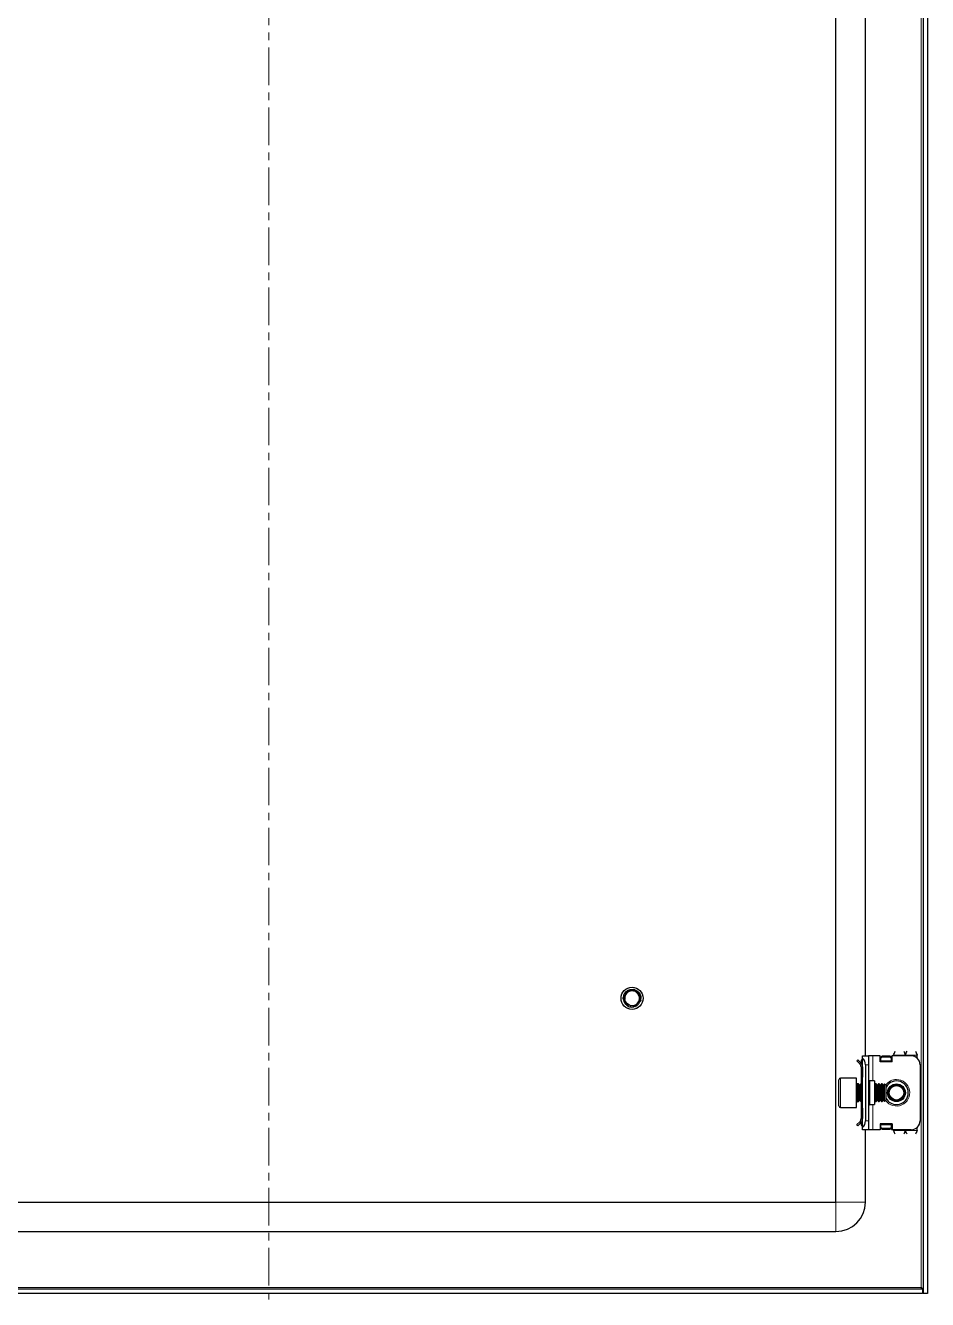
# Model space of a CAD drawing. Header units: millimetres. Extents: x 48 to 1379, y -693 to 1285.
# Drawn here: x 1073.7 to 1379.1, y -574 to -142.6 of the extents above; entities that cross this region are included whole.
import ezdxf

# ---------------------------------------------------------------- set-up
doc = ezdxf.new("R2010")
doc.units = ezdxf.units.MM
doc.linetypes.add('CENTERX2', pattern=[20.32, 12.7, -2.54, 2.54, -2.54])
doc.layers.add('FORMAT', color=7, linetype='Continuous')

msp = doc.modelspace()

# ---------------------------------------------------------------- linework, layer by layer
at = {"color": 8, "linetype": 'Continuous', "lineweight": 18}
for p, q in [((1376.96, 1186.94), (1376.96, -569.86)), ((1360.56, -491.46), (1360.56, -499.96)), ((1367.56, -491.21), (1371.56, -491.21)), ((1375.56, -491.21), (1371.56, -491.21)), ((1357.06, -493.46), (1356.56, -493.46)), ((1357.06, -492.96), (1356.85, -492.75)), ((1359.06, -494.46), (1358.06, -494.46)), ((1366.81, -493.11), (1363.31, -493.11)), ((1349.66, -498.96), (1349.66, -501.27)), ((1359.56, -499.96), (1359.56, -507.96)), ((1349.66, -501.27), (1349.66, -508.96)), ((1355.31, -500.96), (1355.31, -506.96)), ((1360.56, -507.96), (1360.56, -516.46)), ((1357.06, -514.46), (1356.56, -514.46)), ((1357.06, -514.96), (1356.85, -515.17)), ((1358.06, -513.46), (1359.06, -513.46)), ((1363.31, -514.81), (1366.81, -514.81)), ((1371.56, -516.71), (1367.56, -516.71)), ((1375.56, -516.71), (1371.56, -516.71)), ((1348.06, -540.96), (1348.06, -550.96)), ((1348.06, -540.96), (1358.06, -540.96)), ((1376.96, -569.86), (935.16, -569.86))]:
    msp.add_line(p, q, dxfattribs=at)
at = {"color": 7, "linetype": 'Continuous', "lineweight": 25}
for p, q in [((1377.56, 1189.04), (1377.56, -571.96)), ((1379.06, 1189.04), (1379.06, -571.96)), ((1348.06, -540.96), (1348.06, 1158.04)), ((1358.06, -491.46), (1358.06, -16.46)), ((1276.8, -469.99), (1276.93, -469.89)), ((1277.52, -469.38), (1277.79, -469.26)), ((1278.46, -469.02), (1278.42, -469.03)), ((1278.61, -469), (1278.8, -468.97)), ((1279.6, -469.01), (1279.56, -469)), ((1279.78, -469.05), (1279.74, -469.04)), ((1279.96, -469.1), (1279.92, -469.08)), ((1279.96, -469.14), (1280.18, -469.17)), ((1280.14, -469.16), (1280.09, -469.14)), ((1280.49, -469.32), (1280.45, -469.3)), ((1280.49, -469.32), (1280.49, -469.43)), ((1280.49, -469.32), (1280.63, -469.44)), ((1280.67, -469.43), (1280.63, -469.4)), ((1280.84, -469.54), (1280.8, -469.52)), ((1281, -469.67), (1280.97, -469.64)), ((1281.15, -469.81), (1281.12, -469.78)), ((1281.29, -469.95), (1281.26, -469.91)), ((1276.06, -471.96), (1276.06, -471.96)), ((1276.07, -471.76), (1276.13, -471.45)), ((1276.07, -471.76), (1276.07, -471.81)), ((1276.09, -471.56), (1276.08, -471.61)), ((1276.12, -471.35), (1276.11, -471.4)), ((1276.17, -471.16), (1276.16, -471.21)), ((1276.23, -470.98), (1276.21, -471.02)), ((1276.27, -470.88), (1276.4, -470.65)), ((1276.28, -470.84), (1276.38, -470.66)), ((1276.77, -472.83), (1276.6, -472.42)), ((1276.9, -474.04), (1276.78, -473.91)), ((1276.79, -473.92), (1276.8, -473.93)), ((1276.9, -474.04), (1276.93, -474.07)), ((1277.04, -474.18), (1277.08, -474.21)), ((1277.2, -474.31), (1277.24, -474.34)), ((1277.37, -474.43), (1277.41, -474.46)), ((1280.68, -474.48), (1280.48, -474.6)), ((1281.88, -470.92), (1281.87, -470.91)), ((1281.98, -472.66), (1281.9, -472.9)), ((1281.93, -471.1), (1281.92, -471.05)), ((1281.93, -472.85), (1281.94, -472.81)), ((1281.98, -471.27), (1281.97, -471.23)), ((1281.98, -472.66), (1281.99, -472.62)), ((1282.02, -471.46), (1282.01, -471.41)), ((1282.02, -472.46), (1282.03, -472.42)), ((1282.05, -471.65), (1282.04, -471.6)), ((1282.06, -471.85), (1282.04, -472.09)), ((1282.05, -472.26), (1282.05, -472.21)), ((1282.06, -471.85), (1282.06, -471.8)), ((1282.06, -472.05), (1282.06, -472)), ((1278.86, -474.95), (1279.61, -474.88)), ((1279.75, -474.88), (1279.8, -474.87)), ((1279.94, -474.83), (1279.99, -474.81)), ((1280.14, -474.76), (1280.18, -474.74)), ((1280.51, -474.59), (1280.29, -474.67)), ((1280.33, -474.68), (1280.37, -474.66)), ((1280.51, -474.52), (1280.55, -474.56)), ((1280.51, -474.59), (1280.55, -474.56)), ((1357.06, -491.46), (1359.06, -491.46)), ((1357.06, -492.22), (1357.06, -491.46)), ((1359.06, -491.46), (1359.06, -494.46)), ((1360.56, -491.46), (1359.06, -491.46)), ((1363.06, -491.46), (1360.56, -491.46)), ((1363.06, -493.46), (1363.06, -491.46)), ((1363.31, -491.84), (1363.81, -491.48)), ((1363.81, -491.48), (1363.81, -491.84)), ((1363.81, -491.48), (1366.31, -491.48)), ((1366.31, -491.84), (1366.31, -491.48)), ((1366.31, -491.48), (1366.81, -491.84)), ((1366.86, -491.58), (1366.86, -493.46)), ((1367.06, -491.58), (1366.86, -491.58)), ((1367.06, -493.46), (1367.06, -491.46)), ((1373.56, -491.46), (1367.06, -491.46)), ((1367.56, -491.46), (1367.56, -491.21)), ((1375.56, -492.22), (1375.56, -491.21)), ((1355.5, -492.82), (1355.15, -493.17)), ((1356.12, -494.15), (1355.15, -493.17)), ((1356.48, -493.8), (1355.5, -492.82)), ((1356.12, -494.15), (1356.48, -493.8)), ((1356.56, -493.46), (1356.56, -493.85)), ((1356.56, -495.21), (1357.06, -495.21)), ((1356.56, -495.21), (1356.56, -498.71)), ((1356.85, -492.75), (1357.06, -492.55)), ((1357.06, -515.7), (1357.06, -492.22)), ((1357.06, -495.21), (1357.06, -498.71)), ((1358.06, -494.46), (1358.06, -513.46)), ((1359.06, -494.46), (1359.06, -513.46)), ((1367.06, -493.46), (1363.06, -493.46)), ((1363.81, -491.84), (1363.31, -492.19)), ((1363.31, -492.19), (1363.31, -491.84)), ((1363.31, -493.11), (1363.31, -492.19)), ((1363.31, -493.46), (1363.31, -493.11)), ((1363.81, -491.84), (1366.31, -491.84)), ((1366.81, -492.19), (1366.31, -491.84)), ((1366.81, -491.84), (1366.81, -492.19)), ((1366.81, -492.19), (1366.81, -493.11)), ((1366.81, -493.11), (1366.81, -493.46)), ((1376.56, -494.46), (1376.56, -513.46)), ((1349.06, -501.59), (1349.06, -499.56)), ((1355.06, -498.96), (1349.66, -498.96)), ((1355.06, -501.27), (1355.06, -498.96)), ((1357.06, -498.71), (1356.56, -498.71)), ((1356.56, -498.71), (1356.56, -500.96)), ((1361.06, -499.96), (1359.56, -499.96)), ((1361.06, -499.96), (1361.06, -507.96)), ((1349.06, -508.36), (1349.06, -501.59)), ((1355.06, -508.96), (1355.06, -501.27)), ((1355.67, -500.96), (1355.31, -500.96)), ((1356.06, -501.51), (1355.67, -500.96)), ((1355.67, -506.49), (1355.67, -500.96)), ((1356.45, -500.96), (1356.06, -501.51)), ((1356.06, -506.02), (1356.06, -501.51)), ((1356.67, -500.96), (1356.45, -500.96)), ((1356.45, -506.49), (1356.45, -500.96)), ((1357.06, -501.51), (1356.67, -500.96)), ((1356.67, -506.49), (1356.67, -500.96)), ((1361.45, -500.96), (1361.06, -501.51)), ((1361.67, -500.96), (1361.45, -500.96)), ((1361.45, -506.49), (1361.45, -500.96)), ((1362.06, -501.51), (1361.67, -500.96)), ((1361.67, -506.49), (1361.67, -500.96)), ((1362.45, -500.96), (1362.06, -501.51)), ((1362.06, -506.02), (1362.06, -501.51)), ((1362.67, -500.96), (1362.45, -500.96)), ((1362.45, -506.49), (1362.45, -500.96)), ((1363.06, -501.51), (1362.67, -500.96)), ((1362.67, -506.49), (1362.67, -500.96)), ((1363.45, -500.96), (1363.06, -501.51)), ((1363.06, -506.02), (1363.06, -501.51)), ((1363.67, -500.96), (1363.45, -500.96)), ((1363.45, -506.49), (1363.45, -500.96)), ((1364.06, -501.51), (1363.67, -500.96)), ((1363.67, -506.49), (1363.67, -500.96)), ((1364.45, -500.96), (1364.06, -501.51)), ((1364.06, -506.02), (1364.06, -501.51)), ((1364.51, -500.96), (1364.45, -500.96)), ((1364.45, -506.49), (1364.45, -500.96)), ((1365.06, -501.51), (1364.51, -500.96)), ((1364.51, -502.34), (1364.51, -500.96)), ((1364.51, -506.96), (1364.51, -502.34)), ((1365.06, -502.64), (1365.06, -501.51)), ((1365.06, -506.4), (1365.06, -502.64)), ((1349.66, -508.96), (1355.06, -508.96)), ((1355.31, -506.96), (1355.67, -506.96)), ((1355.67, -506.96), (1356.06, -506.4)), ((1355.67, -506.96), (1355.67, -506.49)), ((1356.06, -506.4), (1356.06, -506.02)), ((1356.06, -506.4), (1356.45, -506.96)), ((1356.45, -506.96), (1356.45, -506.49)), ((1356.45, -506.96), (1356.67, -506.96)), ((1356.56, -506.96), (1356.56, -509.21)), ((1356.67, -506.96), (1357.06, -506.4)), ((1356.67, -506.96), (1356.67, -506.49)), ((1359.56, -507.96), (1361.06, -507.96)), ((1361.06, -506.4), (1361.45, -506.96)), ((1361.45, -506.96), (1361.45, -506.49)), ((1361.45, -506.96), (1361.67, -506.96)), ((1361.67, -506.96), (1362.06, -506.4)), ((1361.67, -506.96), (1361.67, -506.49)), ((1362.06, -506.4), (1362.06, -506.02)), ((1362.06, -506.4), (1362.45, -506.96)), ((1362.45, -506.96), (1362.45, -506.49)), ((1362.45, -506.96), (1362.67, -506.96)), ((1362.67, -506.96), (1363.06, -506.4)), ((1362.67, -506.96), (1362.67, -506.49)), ((1363.06, -506.4), (1363.06, -506.02)), ((1363.06, -506.4), (1363.45, -506.96)), ((1363.45, -506.96), (1363.45, -506.49)), ((1363.45, -506.96), (1363.67, -506.96)), ((1363.67, -506.96), (1364.06, -506.4)), ((1363.67, -506.96), (1363.67, -506.49)), ((1364.06, -506.4), (1364.06, -506.02)), ((1364.06, -506.4), (1364.45, -506.96)), ((1364.45, -506.96), (1364.45, -506.49)), ((1364.45, -506.96), (1364.51, -506.96)), ((1364.51, -506.96), (1365.06, -506.4)), ((1356.56, -509.21), (1357.06, -509.21)), ((1356.56, -509.21), (1356.56, -512.71)), ((1356.56, -512.71), (1357.06, -512.71)), ((1357.06, -509.21), (1357.06, -512.71)), ((1356.12, -513.77), (1355.15, -514.74)), ((1355.5, -515.1), (1355.15, -514.74)), ((1356.48, -514.12), (1355.5, -515.1)), ((1356.12, -513.77), (1356.48, -514.12)), ((1356.56, -514.46), (1356.56, -514)), ((1357.06, -515.37), (1356.85, -515.17)), ((1357.06, -516.46), (1357.06, -515.7)), ((1359.06, -516.46), (1357.06, -516.46)), ((1358.06, -540.96), (1358.06, -516.46)), ((1359.06, -513.46), (1359.06, -516.46)), ((1360.56, -516.46), (1359.06, -516.46)), ((1363.06, -516.46), (1360.56, -516.46)), ((1367.06, -514.46), (1363.06, -514.46)), ((1363.06, -514.46), (1363.06, -516.46)), ((1363.31, -514.81), (1363.31, -514.46)), ((1363.31, -515.73), (1363.31, -514.81)), ((1363.31, -515.73), (1363.81, -516.08)), ((1363.31, -516.08), (1363.31, -515.73)), ((1363.81, -516.43), (1363.31, -516.08)), ((1366.31, -516.08), (1363.81, -516.08)), ((1363.81, -516.08), (1363.81, -516.43)), ((1366.31, -516.43), (1363.81, -516.43)), ((1366.31, -516.08), (1366.81, -515.73)), ((1366.31, -516.43), (1366.31, -516.08)), ((1366.81, -516.08), (1366.31, -516.43)), ((1366.81, -514.46), (1366.81, -514.81)), ((1366.81, -514.81), (1366.81, -515.73)), ((1366.81, -515.73), (1366.81, -516.08)), ((1366.86, -514.46), (1366.86, -516.34)), ((1366.86, -516.34), (1367.06, -516.34)), ((1367.06, -514.46), (1367.06, -516.46)), ((1373.56, -516.46), (1367.06, -516.46)), ((1367.56, -516.71), (1367.56, -516.46)), ((1375.56, -516.71), (1375.56, -515.7)), ((964.06, -540.96), (1348.06, -540.96)), ((964.06, -550.96), (1348.06, -550.96)), ((1377.36, -570.46), (934.76, -570.46)), ((1377.36, -571.96), (934.76, -571.96)), ((1376.96, -569.86), (1377.2, -570.46)), ((1377.36, -570.46), (1377.36, -571.96)), ((1379.06, -571.96), (1377.56, -571.96))]:
    msp.add_line(p, q, dxfattribs=at)
for centre, radius in [((1279.06, -471.96), 3.75), ((1368.56, -503.96), 3), ((1368.56, -503.96), 2.76), ((1368.56, -503.96), 2.45)]:
    msp.add_circle(centre, radius, dxfattribs=at)
for centre, radius, start, end in [((1279.06, -471.96), 2.5, 108.5944, 168.5944), ((1279.06, -471.96), 2.5, 48.5944, 108.5944), ((1279.06, -471.96), 2.5, 348.5944, 48.5944), ((1279.06, -471.96), 3, 180, 220.7437), ((1279.06, -471.96), 2.5, 168.5944, 190.5165), ((1279.06, -471.96), 2.5, 255.8881, 288.5944), ((1279.06, -471.96), 2.5, 288.5944, 348.5944), ((1279.06, -471.96), 3, 239.9286, 266.2193), ((1373.56, -494.46), 3, 360, 90), ((1357.56, -493.46), 1, 135, 180), ((1355.06, -494.46), 3, 360, 48.1897), ((1349.66, -499.56), 0.6, 90, 180), ((1359.56, -499.46), 0.5, 180, 270), ((1368.56, -503.96), 4, 270, 151.045), ((1355.31, -500.71), 0.25, 180, 270), ((1349.66, -508.36), 0.6, 180, 270), ((1355.31, -507.21), 0.25, 90, 180), ((1359.56, -508.46), 0.5, 90, 180), ((1368.56, -503.96), 4, 208.955, 270), ((1357.56, -514.46), 1, 180, 225), ((1355.06, -513.46), 3, 311.8103, 360), ((1373.56, -513.46), 3, 270, 360), ((1348.06, -540.96), 10, 270, 0)]:
    msp.add_arc(centre, radius, start, end, dxfattribs=at)
at = {"color": 8, "linetype": 'Continuous', "lineweight": 18}
for start, end in [(215.4622, 90), (90, 144.5378)]:
    msp.add_arc((1368.56, -503.96), 4.5, start, end, dxfattribs=at)
at = {"color": 7, "linetype": 'Continuous', "lineweight": 25}
for points, knots in [([(1276.23, -470.98), (1276.43, -470.55), (1276.75, -469.91), (1277.34, -469.51), (1277.54, -469.37)], [0, 0, 0, 0, 0.657042, 1, 1, 1, 1]), ([(1276.43, -470.57), (1276.46, -470.5), (1276.6, -470.16), (1276.91, -469.84), (1277.19, -469.62), (1277.23, -469.58)], [0, 0, 0, 0, 0.17549, 0.867074, 1, 1, 1, 1]), ([(1276.51, -470.44), (1276.53, -470.39), (1276.63, -470.09), (1276.88, -469.88), (1277.08, -469.7)], [0, 0, 0, 0, 0.171865, 1, 1, 1, 1]), ([(1277.9, -469.6), (1277.84, -469.64), (1277.52, -469.82), (1277.02, -470.29), (1276.72, -470.87), (1276.63, -471.21), (1276.61, -471.27)], [0, 0, 0, 0, 0.104785, 0.513079, 0.918136, 1, 1, 1, 1]), ([(1276.8, -469.99), (1276.79, -470), (1276.77, -470.02), (1276.76, -470.04), (1276.75, -470.05)], [0, 0, 0, 0, 0.296796, 1, 1, 1, 1]), ([(1276.92, -469.86), (1276.91, -469.86), (1276.9, -469.87), (1276.89, -469.89), (1276.89, -469.89)], [0, 0, 0, 0, 0.4842322, 1, 1, 1, 1]), ([(1277.05, -469.73), (1277.05, -469.74), (1277.04, -469.75), (1277.03, -469.76), (1277.02, -469.76)], [0, 0, 0, 0, 0.485158, 1, 1, 1, 1]), ([(1277.2, -469.61), (1277.19, -469.61), (1277.18, -469.62), (1277.17, -469.63), (1277.16, -469.64)], [0, 0, 0, 0, 0.484546, 1, 1, 1, 1]), ([(1277.36, -469.49), (1277.35, -469.5), (1277.34, -469.51), (1277.32, -469.51), (1277.32, -469.52)], [0, 0, 0, 0, 0.482687, 1, 1, 1, 1]), ([(1277.36, -469.49), (1277.37, -469.48), (1277.42, -469.45), (1277.47, -469.43), (1277.52, -469.41)], [0, 0, 0, 0, 0.230751, 1, 1, 1, 1]), ([(1277.52, -469.38), (1277.52, -469.39), (1277.5, -469.4), (1277.49, -469.4), (1277.48, -469.41)], [0, 0, 0, 0, 0.480194, 1, 1, 1, 1]), ([(1277.52, -469.38), (1277.56, -469.4), (1277.62, -469.44), (1277.69, -469.51), (1277.72, -469.56), (1277.74, -469.58)], [0, 0, 0, 0, 0.362858, 0.693435, 1, 1, 1, 1]), ([(1277.88, -469.64), (1277.87, -469.64), (1277.83, -469.63), (1277.76, -469.6), (1277.69, -469.55), (1277.6, -469.48), (1277.56, -469.41), (1277.54, -469.37)], [0, 0, 0, 0, 0.084477, 0.253367, 0.470159, 0.686909, 1, 1, 1, 1]), ([(1277.7, -469.28), (1277.7, -469.29), (1277.68, -469.3), (1277.67, -469.3), (1277.66, -469.31)], [0, 0, 0, 0, 0.477867, 1, 1, 1, 1]), ([(1277.82, -469.59), (1277.81, -469.57), (1277.81, -469.52), (1277.77, -469.45), (1277.72, -469.37), (1277.68, -469.33), (1277.66, -469.31)], [0, 0, 0, 0, 0.1541827, 0.4625673, 0.7280914, 1, 1, 1, 1]), ([(1277.7, -469.28), (1277.73, -469.31), (1277.79, -469.34), (1277.86, -469.42), (1277.9, -469.5), (1277.93, -469.56), (1277.93, -469.6), (1277.94, -469.61)], [0, 0, 0, 0, 0.260762, 0.494805, 0.723794, 0.94279, 1, 1, 1, 1]), ([(1277.89, -469.2), (1277.88, -469.2), (1277.87, -469.21), (1277.85, -469.21), (1277.85, -469.22)], [0, 0, 0, 0, 0.4764859, 1, 1, 1, 1]), ([(1277.98, -469.61), (1277.98, -469.59), (1277.99, -469.54), (1277.97, -469.46), (1277.95, -469.37), (1277.9, -469.28), (1277.87, -469.24), (1277.85, -469.22)], [0, 0, 0, 0, 0.114393, 0.350182, 0.585971, 0.790611, 1, 1, 1, 1]), ([(1277.89, -469.2), (1277.91, -469.19), (1277.97, -469.16), (1278.04, -469.15), (1278.09, -469.14)], [0, 0, 0, 0, 0.3010252, 1, 1, 1, 1]), ([(1277.89, -469.2), (1277.92, -469.22), (1277.97, -469.26), (1278.03, -469.34), (1278.07, -469.43), (1278.09, -469.51), (1278.09, -469.57), (1278.09, -469.61), (1278.08, -469.62)], [0, 0, 0, 0, 0.218347, 0.41099, 0.598711, 0.777744, 0.945667, 1, 1, 1, 1]), ([(1278.26, -469.59), (1278.25, -469.59), (1278.2, -469.61), (1278.12, -469.62), (1278.03, -469.62), (1277.96, -469.61), (1277.91, -469.6), (1277.9, -469.6)], [0, 0, 0, 0, 0.099011, 0.388276, 0.61301, 0.895384, 1, 1, 1, 1]), ([(1278.08, -469.12), (1278.08, -469.13), (1278.06, -469.13), (1278.05, -469.14), (1278.04, -469.14)], [0, 0, 0, 0, 0.476579, 1, 1, 1, 1]), ([(1278.11, -469.62), (1278.11, -469.62), (1278.13, -469.58), (1278.14, -469.51), (1278.14, -469.41), (1278.12, -469.31), (1278.09, -469.22), (1278.06, -469.17), (1278.04, -469.14)], [0, 0, 0, 0, 0.019058, 0.219488, 0.419831, 0.620151, 0.807785, 1, 1, 1, 1]), ([(1278.08, -469.12), (1278.11, -469.15), (1278.15, -469.2), (1278.2, -469.28), (1278.23, -469.37), (1278.23, -469.45), (1278.23, -469.52), (1278.22, -469.56), (1278.21, -469.58)], [0, 0, 0, 0, 0.2130021, 0.3969751, 0.5751808, 0.7443635, 0.9027788, 1, 1, 1, 1]), ([(1278.28, -469.06), (1278.27, -469.07), (1278.25, -469.07), (1278.24, -469.07), (1278.23, -469.08)], [0, 0, 0, 0, 0.4789775, 1, 1, 1, 1]), ([(1278.24, -469.58), (1278.25, -469.55), (1278.27, -469.5), (1278.29, -469.41), (1278.29, -469.32), (1278.28, -469.21), (1278.25, -469.13), (1278.23, -469.08)], [0, 0, 0, 0, 0.147065, 0.321231, 0.495346, 0.669443, 1, 1, 1, 1]), ([(1278.53, -469.36), (1278.52, -469.37), (1278.5, -469.42), (1278.44, -469.5), (1278.35, -469.56), (1278.29, -469.58), (1278.26, -469.59)], [0, 0, 0, 0, 0.153621, 0.528305, 0.811762, 1, 1, 1, 1]), ([(1278.28, -469.06), (1278.3, -469.09), (1278.33, -469.15), (1278.36, -469.24), (1278.38, -469.32), (1278.37, -469.4), (1278.35, -469.48), (1278.33, -469.53), (1278.31, -469.56), (1278.3, -469.57)], [0, 0, 0, 0, 0.1954613, 0.3596487, 0.5176065, 0.6667879, 0.8062679, 0.9362427, 1, 1, 1, 1]), ([(1278.35, -469.52), (1278.35, -469.52), (1278.39, -469.48), (1278.42, -469.39), (1278.44, -469.28), (1278.45, -469.19), (1278.44, -469.11), (1278.43, -469.06), (1278.42, -469.03)], [0, 0, 0, 0, 0.001313, 0.309582, 0.493731, 0.677835, 0.837663, 1, 1, 1, 1]), ([(1278.46, -469.02), (1278.47, -469.05), (1278.5, -469.1), (1278.51, -469.18), (1278.52, -469.27), (1278.5, -469.34), (1278.47, -469.43), (1278.42, -469.49), (1278.39, -469.52)], [0, 0, 0, 0, 0.1625787, 0.3241601, 0.4782157, 0.6233718, 0.7592045, 1, 1, 1, 1]), ([(1278.39, -469.53), (1278.41, -469.51), (1278.46, -469.47), (1278.5, -469.4), (1278.52, -469.37), (1278.53, -469.36)], [0, 0, 0, 0, 0.41332, 0.833507, 1, 1, 1, 1]), ([(1278.46, -469.02), (1278.49, -469.01), (1278.81, -468.95), (1279.45, -468.94), (1280.11, -469.12), (1280.45, -469.3), (1280.51, -469.33)], [0, 0, 0, 0, 0.044285, 0.46488, 0.894202, 1, 1, 1, 1]), ([(1280.51, -469.64), (1280.45, -469.61), (1280.12, -469.43), (1279.45, -469.24), (1278.83, -469.28), (1278.53, -469.36), (1278.53, -469.36)], [0, 0, 0, 0, 0.102158, 0.551599, 0.99962, 1, 1, 1, 1]), ([(1278.9, -468.99), (1278.96, -468.98), (1279.13, -468.95), (1279.3, -468.97), (1279.4, -468.98)], [0, 0, 0, 0, 0.399625, 1, 1, 1, 1]), ([(1279.58, -469.02), (1279.62, -469.02), (1279.77, -469.03), (1279.9, -469.08), (1280, -469.11)], [0, 0, 0, 0, 0.317385, 1, 1, 1, 1]), ([(1280.43, -469.62), (1280.43, -469.61), (1280.43, -469.58), (1280.44, -469.51), (1280.46, -469.42), (1280.49, -469.36), (1280.51, -469.33)], [0, 0, 0, 0, 0.058255, 0.305509, 0.64716, 1, 1, 1, 1]), ([(1280.51, -469.64), (1280.53, -469.62), (1280.57, -469.57), (1280.61, -469.49), (1280.62, -469.43), (1280.63, -469.4)], [0, 0, 0, 0, 0.3515094, 0.6718605, 1, 1, 1, 1]), ([(1280.72, -470.08), (1280.71, -470.08), (1280.67, -470.04), (1280.62, -469.98), (1280.57, -469.9), (1280.54, -469.81), (1280.51, -469.72), (1280.51, -469.67), (1280.51, -469.64)], [0, 0, 0, 0, 0.066273, 0.267344, 0.423096, 0.618734, 0.814089, 1, 1, 1, 1]), ([(1280.67, -469.43), (1280.67, -469.46), (1280.66, -469.53), (1280.63, -469.63), (1280.59, -469.71), (1280.55, -469.76), (1280.53, -469.78), (1280.53, -469.78)], [0, 0, 0, 0, 0.275174, 0.522846, 0.765225, 0.99702, 1, 1, 1, 1]), ([(1280.55, -469.83), (1280.56, -469.82), (1280.6, -469.8), (1280.66, -469.75), (1280.72, -469.68), (1280.77, -469.6), (1280.79, -469.54), (1280.8, -469.52)], [0, 0, 0, 0, 0.084965, 0.329338, 0.573716, 0.784411, 1, 1, 1, 1]), ([(1280.84, -469.54), (1280.84, -469.58), (1280.82, -469.65), (1280.78, -469.74), (1280.74, -469.81), (1280.67, -469.87), (1280.63, -469.91), (1280.59, -469.92), (1280.59, -469.92)], [0, 0, 0, 0, 0.222831, 0.420099, 0.612409, 0.79585, 0.967895, 1, 1, 1, 1]), ([(1280.61, -469.95), (1280.61, -469.95), (1280.64, -469.94), (1280.7, -469.91), (1280.79, -469.86), (1280.86, -469.8), (1280.92, -469.72), (1280.95, -469.67), (1280.97, -469.64)], [0, 0, 0, 0, 0.002693, 0.20821, 0.413641, 0.619057, 0.807274, 1, 1, 1, 1]), ([(1281, -469.67), (1280.99, -469.71), (1280.97, -469.77), (1280.92, -469.85), (1280.87, -469.92), (1280.8, -469.97), (1280.74, -470.01), (1280.71, -470.01), (1280.69, -470.01)], [0, 0, 0, 0, 0.219212, 0.409339, 0.593597, 0.768568, 0.932394, 1, 1, 1, 1]), ([(1280.71, -470.04), (1280.74, -470.03), (1280.8, -470.02), (1280.9, -469.98), (1280.98, -469.93), (1281.06, -469.86), (1281.1, -469.8), (1281.12, -469.78)], [0, 0, 0, 0, 0.190996, 0.383798, 0.576553, 0.78528, 1, 1, 1, 1]), ([(1281.16, -470.16), (1281.16, -470.17), (1281.13, -470.18), (1281.08, -470.2), (1280.99, -470.2), (1280.89, -470.19), (1280.79, -470.14), (1280.74, -470.1), (1280.72, -470.08)], [0, 0, 0, 0, 0.045866, 0.230744, 0.387461, 0.658246, 0.861978, 1, 1, 1, 1]), ([(1281.15, -469.81), (1281.14, -469.84), (1281.11, -469.9), (1281.05, -469.97), (1280.99, -470.03), (1280.91, -470.07), (1280.85, -470.09), (1280.8, -470.09), (1280.78, -470.09)], [0, 0, 0, 0, 0.211659, 0.390361, 0.562352, 0.724819, 0.876696, 1, 1, 1, 1]), ([(1280.8, -470.11), (1280.8, -470.11), (1280.87, -470.12), (1280.97, -470.1), (1281.08, -470.05), (1281.17, -470), (1281.23, -469.95), (1281.26, -469.91)], [0, 0, 0, 0, 0.046579, 0.362688, 0.551736, 0.740753, 1, 1, 1, 1]), ([(1280.8, -470.15), (1280.83, -470.16), (1280.89, -470.18), (1280.99, -470.19), (1281.08, -470.18), (1281.13, -470.17), (1281.16, -470.16)], [0, 0, 0, 0, 0.251795, 0.502165, 0.752314, 1, 1, 1, 1]), ([(1281.29, -469.95), (1281.27, -469.97), (1281.24, -470.02), (1281.17, -470.08), (1281.1, -470.12), (1281.03, -470.15), (1280.96, -470.16), (1280.89, -470.17), (1280.86, -470.16), (1280.84, -470.15)], [0, 0, 0, 0, 0.169226, 0.337427, 0.497935, 0.649179, 0.790582, 0.922688, 1, 1, 1, 1]), ([(1281.9, -472), (1281.89, -471.93), (1281.88, -471.53), (1281.7, -470.86), (1281.33, -470.39), (1281.16, -470.16)], [0, 0, 0, 0, 0.108003, 0.585763, 1, 1, 1, 1]), ([(1281.29, -469.95), (1281.41, -470.1), (1281.69, -470.45), (1281.98, -471.11), (1282.03, -471.62), (1282.06, -471.87)], [0, 0, 0, 0, 0.274163, 0.639603, 1, 1, 1, 1]), ([(1281.37, -470.08), (1281.41, -470.12), (1281.55, -470.25), (1281.64, -470.42), (1281.71, -470.55)], [0, 0, 0, 0, 0.288707, 1, 1, 1, 1]), ([(1276.55, -471.67), (1276.55, -471.68), (1276.53, -471.72), (1276.49, -471.77), (1276.43, -471.82), (1276.37, -471.87), (1276.29, -471.91), (1276.21, -471.94), (1276.13, -471.96), (1276.08, -471.96), (1276.06, -471.96)], [0, 0, 0, 0, 0.060221, 0.18113, 0.301988, 0.42281, 0.589437, 0.75603, 0.87711, 1, 1, 1, 1]), ([(1276.06, -471.97), (1276.06, -471.92), (1276.06, -471.84), (1276.07, -471.76), (1276.08, -471.74)], [0, 0, 0, 0, 0.659859, 1, 1, 1, 1]), ([(1276.06, -471.97), (1276.09, -471.95), (1276.15, -471.92), (1276.25, -471.89), (1276.31, -471.89), (1276.33, -471.89)], [0, 0, 0, 0, 0.371226, 0.708872, 1, 1, 1, 1]), ([(1276.99, -473.74), (1276.97, -473.72), (1276.72, -473.5), (1276.38, -473.04), (1276.13, -472.42), (1276.08, -472.08), (1276.06, -471.96)], [0, 0, 0, 0, 0.050685, 0.485619, 0.826643, 1, 1, 1, 1]), ([(1276.07, -471.76), (1276.1, -471.75), (1276.16, -471.72), (1276.26, -471.7), (1276.35, -471.7), (1276.43, -471.72), (1276.48, -471.74), (1276.5, -471.75)], [0, 0, 0, 0, 0.2350388, 0.4455322, 0.6512681, 0.8478535, 1, 1, 1, 1]), ([(1276.42, -471.83), (1276.39, -471.82), (1276.33, -471.8), (1276.24, -471.79), (1276.15, -471.79), (1276.09, -471.81), (1276.07, -471.81)], [0, 0, 0, 0, 0.237597, 0.516729, 0.755527, 1, 1, 1, 1]), ([(1276.53, -471.72), (1276.5, -471.7), (1276.45, -471.66), (1276.36, -471.62), (1276.26, -471.6), (1276.17, -471.59), (1276.11, -471.6), (1276.08, -471.61)], [0, 0, 0, 0, 0.189173, 0.404697, 0.62022, 0.807935, 1, 1, 1, 1]), ([(1276.09, -471.56), (1276.12, -471.55), (1276.19, -471.52), (1276.29, -471.52), (1276.37, -471.53), (1276.46, -471.55), (1276.52, -471.58), (1276.55, -471.61), (1276.56, -471.62)], [0, 0, 0, 0, 0.214065, 0.402363, 0.585629, 0.760234, 0.923894, 1, 1, 1, 1]), ([(1276.58, -471.61), (1276.57, -471.6), (1276.55, -471.56), (1276.48, -471.51), (1276.4, -471.46), (1276.3, -471.42), (1276.21, -471.4), (1276.15, -471.4), (1276.11, -471.4)], [0, 0, 0, 0, 0.069872, 0.258455, 0.446951, 0.635422, 0.81547, 1, 1, 1, 1]), ([(1276.12, -471.35), (1276.16, -471.35), (1276.22, -471.33), (1276.32, -471.34), (1276.4, -471.36), (1276.48, -471.4), (1276.54, -471.44), (1276.57, -471.47), (1276.59, -471.49)], [0, 0, 0, 0, 0.208898, 0.388587, 0.562428, 0.727295, 0.881578, 1, 1, 1, 1]), ([(1276.59, -471.46), (1276.57, -471.44), (1276.54, -471.4), (1276.48, -471.34), (1276.41, -471.29), (1276.33, -471.25), (1276.25, -471.22), (1276.19, -471.21), (1276.16, -471.21)], [0, 0, 0, 0, 0.137266, 0.30795, 0.478578, 0.649185, 0.822833, 1, 1, 1, 1]), ([(1276.17, -471.16), (1276.2, -471.16), (1276.26, -471.16), (1276.35, -471.17), (1276.43, -471.2), (1276.49, -471.25), (1276.55, -471.3), (1276.59, -471.35), (1276.61, -471.39), (1276.62, -471.41)], [0, 0, 0, 0, 0.165667, 0.330522, 0.488809, 0.638525, 0.778629, 0.909213, 1, 1, 1, 1]), ([(1276.59, -471.32), (1276.58, -471.31), (1276.56, -471.27), (1276.51, -471.2), (1276.44, -471.13), (1276.36, -471.08), (1276.29, -471.04), (1276.24, -471.03), (1276.21, -471.02)], [0, 0, 0, 0, 0.076151, 0.276704, 0.47712, 0.677473, 0.837574, 1, 1, 1, 1]), ([(1276.23, -470.98), (1276.26, -470.98), (1276.31, -470.99), (1276.39, -471.02), (1276.46, -471.06), (1276.52, -471.12), (1276.56, -471.17), (1276.6, -471.24), (1276.62, -471.29), (1276.62, -471.33), (1276.62, -471.34)], [0, 0, 0, 0, 0.154027, 0.307095, 0.452862, 0.590123, 0.718565, 0.838856, 0.95247, 1, 1, 1, 1]), ([(1276.26, -470.98), (1276.28, -470.88), (1276.32, -470.71), (1276.41, -470.55), (1276.45, -470.49)], [0, 0, 0, 0, 0.608978, 1, 1, 1, 1]), ([(1276.55, -471.63), (1276.55, -471.73), (1276.53, -472), (1276.58, -472.26), (1276.6, -472.42)], [0, 0, 0, 0, 0.408521, 1, 1, 1, 1]), ([(1276.61, -471.47), (1276.61, -471.47), (1276.6, -471.52), (1276.58, -471.57), (1276.56, -471.62), (1276.55, -471.63)], [0, 0, 0, 0, 0.157682, 0.80304, 1, 1, 1, 1]), ([(1276.61, -471.27), (1276.62, -471.3), (1276.63, -471.37), (1276.62, -471.43), (1276.61, -471.47)], [0, 0, 0, 0, 0.5444726, 1, 1, 1, 1]), ([(1278.05, -474.19), (1277.98, -474.16), (1277.66, -474), (1277.15, -473.58), (1276.9, -473.08), (1276.77, -472.83)], [0, 0, 0, 0, 0.1306517, 0.5600073, 1, 1, 1, 1]), ([(1276.79, -473.92), (1276.8, -473.89), (1276.84, -473.85), (1276.9, -473.79), (1276.96, -473.76), (1276.99, -473.74), (1276.99, -473.74)], [0, 0, 0, 0, 0.315056, 0.630194, 0.945514, 1, 1, 1, 1]), ([(1277.35, -473.79), (1277.32, -473.78), (1277.26, -473.77), (1277.18, -473.77), (1277.1, -473.78), (1277.02, -473.8), (1276.91, -473.85), (1276.84, -473.9), (1276.8, -473.93)], [0, 0, 0, 0, 0.149407, 0.278563, 0.407661, 0.536722, 0.727045, 1, 1, 1, 1]), ([(1276.9, -474.04), (1276.92, -474.01), (1276.94, -473.96), (1277, -473.9), (1277.07, -473.85), (1277.14, -473.81), (1277.22, -473.79), (1277.29, -473.78), (1277.34, -473.79), (1277.37, -473.8)], [0, 0, 0, 0, 0.159446, 0.318034, 0.469983, 0.61348, 0.747649, 0.872856, 1, 1, 1, 1]), ([(1277.42, -473.84), (1277.41, -473.84), (1277.38, -473.84), (1277.31, -473.84), (1277.22, -473.86), (1277.14, -473.9), (1277.07, -473.94), (1276.99, -474), (1276.95, -474.05), (1276.93, -474.07)], [0, 0, 0, 0, 0.018281, 0.175639, 0.332896, 0.490097, 0.647274, 0.821632, 1, 1, 1, 1]), ([(1276.99, -473.74), (1277.01, -473.74), (1277.05, -473.72), (1277.14, -473.72), (1277.24, -473.73), (1277.33, -473.77), (1277.41, -473.82), (1277.49, -473.91), (1277.56, -474.02), (1277.59, -474.11), (1277.6, -474.15)], [0, 0, 0, 0, 0.073646, 0.169563, 0.351373, 0.438893, 0.519676, 0.682906, 0.8512, 1, 1, 1, 1]), ([(1277.04, -474.18), (1277.06, -474.15), (1277.08, -474.08), (1277.13, -474), (1277.19, -473.94), (1277.26, -473.9), (1277.34, -473.87), (1277.39, -473.85), (1277.43, -473.85), (1277.43, -473.85)], [0, 0, 0, 0, 0.198035, 0.367663, 0.531495, 0.686664, 0.831818, 0.981917, 1, 1, 1, 1]), ([(1277.49, -473.92), (1277.48, -473.92), (1277.44, -473.92), (1277.37, -473.95), (1277.27, -474), (1277.2, -474.06), (1277.13, -474.13), (1277.1, -474.18), (1277.08, -474.21)], [0, 0, 0, 0, 0.0505, 0.241124, 0.431653, 0.622154, 0.808692, 1, 1, 1, 1]), ([(1277.2, -474.31), (1277.21, -474.28), (1277.22, -474.21), (1277.27, -474.12), (1277.32, -474.05), (1277.38, -474), (1277.44, -473.96), (1277.49, -473.95), (1277.51, -473.94)], [0, 0, 0, 0, 0.209239, 0.392702, 0.571062, 0.740844, 0.899958, 1, 1, 1, 1]), ([(1277.55, -474.02), (1277.53, -474.03), (1277.47, -474.06), (1277.39, -474.11), (1277.33, -474.18), (1277.27, -474.26), (1277.25, -474.31), (1277.24, -474.34)], [0, 0, 0, 0, 0.172104, 0.391099, 0.610089, 0.802801, 1, 1, 1, 1]), ([(1277.37, -474.43), (1277.37, -474.4), (1277.38, -474.33), (1277.41, -474.24), (1277.46, -474.16), (1277.51, -474.1), (1277.55, -474.07), (1277.57, -474.06)], [0, 0, 0, 0, 0.240212, 0.454711, 0.664287, 0.864517, 1, 1, 1, 1]), ([(1277.6, -474.17), (1277.58, -474.19), (1277.53, -474.23), (1277.48, -474.3), (1277.43, -474.38), (1277.42, -474.43), (1277.41, -474.46)], [0, 0, 0, 0, 0.2282538, 0.5103507, 0.7523188, 1, 1, 1, 1]), ([(1277.54, -474.55), (1277.54, -474.51), (1277.54, -474.44), (1277.57, -474.34), (1277.6, -474.28), (1277.61, -474.26), (1277.61, -474.26)], [0, 0, 0, 0, 0.357139, 0.680979, 0.998183, 1, 1, 1, 1]), ([(1277.6, -474.15), (1277.6, -474.16), (1277.61, -474.21), (1277.62, -474.28), (1277.62, -474.37), (1277.6, -474.47), (1277.57, -474.53), (1277.56, -474.56)], [0, 0, 0, 0, 0.113604, 0.31095, 0.508229, 0.75166, 1, 1, 1, 1]), ([(1278.45, -474.38), (1278.17, -474.33), (1277.87, -474.28), (1277.61, -474.15), (1277.6, -474.15)], [0, 0, 0, 0, 0.9656715, 1, 1, 1, 1]), ([(1278.45, -474.38), (1278.36, -474.35), (1278.22, -474.29), (1278.1, -474.22), (1278.05, -474.19)], [0, 0, 0, 0, 0.681733, 1, 1, 1, 1]), ([(1279.61, -474.88), (1279.6, -474.87), (1279.58, -474.82), (1279.56, -474.74), (1279.56, -474.66), (1279.58, -474.59), (1279.62, -474.5), (1279.68, -474.43), (1279.77, -474.36), (1279.83, -474.34), (1279.86, -474.33)], [0, 0, 0, 0, 0.098631, 0.238541, 0.378532, 0.49895, 0.601027, 0.777401, 0.9101, 1, 1, 1, 1]), ([(1279.76, -474.38), (1279.75, -474.38), (1279.73, -474.41), (1279.69, -474.47), (1279.65, -474.55), (1279.62, -474.64), (1279.6, -474.73), (1279.6, -474.82), (1279.61, -474.86), (1279.61, -474.88)], [0, 0, 0, 0, 0.036757, 0.196192, 0.355485, 0.51469, 0.719746, 0.882005, 1, 1, 1, 1]), ([(1279.75, -474.88), (1279.74, -474.85), (1279.71, -474.8), (1279.68, -474.72), (1279.68, -474.63), (1279.68, -474.55), (1279.71, -474.46), (1279.75, -474.4), (1279.78, -474.36)], [0, 0, 0, 0, 0.16279, 0.324686, 0.479688, 0.626058, 0.76302, 1, 1, 1, 1]), ([(1279.84, -474.35), (1279.83, -474.37), (1279.8, -474.42), (1279.77, -474.5), (1279.75, -474.6), (1279.75, -474.73), (1279.78, -474.82), (1279.8, -474.87)], [0, 0, 0, 0, 0.13286, 0.29106, 0.491007, 0.69089, 1, 1, 1, 1]), ([(1279.94, -474.83), (1279.92, -474.8), (1279.88, -474.75), (1279.84, -474.66), (1279.82, -474.58), (1279.82, -474.49), (1279.83, -474.42), (1279.85, -474.36), (1279.86, -474.34), (1279.87, -474.33)], [0, 0, 0, 0, 0.198483, 0.367712, 0.531083, 0.685778, 0.830503, 0.965152, 1, 1, 1, 1]), ([(1279.86, -474.33), (1279.87, -474.33), (1279.92, -474.31), (1280, -474.3), (1280.09, -474.3), (1280.19, -474.31), (1280.27, -474.34), (1280.35, -474.37), (1280.43, -474.42), (1280.49, -474.47), (1280.52, -474.5), (1280.52, -474.51)], [0, 0, 0, 0, 0.04296, 0.1733, 0.274263, 0.401081, 0.527716, 0.654259, 0.780759, 0.936852, 1, 1, 1, 1]), ([(1279.95, -474.31), (1279.95, -474.32), (1279.93, -474.36), (1279.92, -474.43), (1279.91, -474.53), (1279.92, -474.63), (1279.94, -474.72), (1279.97, -474.78), (1279.99, -474.81)], [0, 0, 0, 0, 0.043388, 0.23288, 0.422274, 0.611632, 0.803279, 1, 1, 1, 1]), ([(1280.14, -474.76), (1280.11, -474.74), (1280.06, -474.69), (1280.01, -474.61), (1279.98, -474.52), (1279.96, -474.44), (1279.96, -474.37), (1279.97, -474.32), (1279.97, -474.31)], [0, 0, 0, 0, 0.208724, 0.39105, 0.568219, 0.73683, 0.894853, 1, 1, 1, 1]), ([(1280.07, -474.3), (1280.07, -474.33), (1280.06, -474.39), (1280.07, -474.49), (1280.09, -474.58), (1280.13, -474.67), (1280.16, -474.72), (1280.18, -474.74)], [0, 0, 0, 0, 0.181695, 0.396783, 0.61186, 0.803681, 1, 1, 1, 1]), ([(1280.33, -474.68), (1280.3, -474.66), (1280.24, -474.62), (1280.18, -474.54), (1280.14, -474.46), (1280.11, -474.38), (1280.11, -474.33), (1280.11, -474.3)], [0, 0, 0, 0, 0.234253, 0.442787, 0.646465, 0.841043, 1, 1, 1, 1]), ([(1280.22, -474.32), (1280.22, -474.32), (1280.22, -474.36), (1280.23, -474.42), (1280.26, -474.51), (1280.31, -474.59), (1280.35, -474.64), (1280.37, -474.66)], [0, 0, 0, 0, 0.00279, 0.269575, 0.536371, 0.765499, 1, 1, 1, 1]), ([(1280.51, -474.59), (1280.48, -474.57), (1280.42, -474.53), (1280.35, -474.46), (1280.31, -474.4), (1280.29, -474.36), (1280.29, -474.34)], [0, 0, 0, 0, 0.319514, 0.608493, 0.891527, 1, 1, 1, 1]), ([(1280.52, -474.51), (1280.6, -474.46), (1280.95, -474.23), (1281.44, -473.72), (1281.66, -473.17), (1281.76, -472.93)], [0, 0, 0, 0, 0.128781, 0.613629, 1, 1, 1, 1]), ([(1281.49, -472.53), (1281.5, -472.56), (1281.51, -472.62), (1281.55, -472.71), (1281.6, -472.78), (1281.66, -472.85), (1281.71, -472.9), (1281.75, -472.92), (1281.76, -472.93)], [0, 0, 0, 0, 0.182737, 0.363423, 0.543947, 0.724373, 0.904747, 1, 1, 1, 1]), ([(1281.76, -472.93), (1281.76, -472.93), (1281.73, -472.92), (1281.68, -472.89), (1281.61, -472.84), (1281.57, -472.79), (1281.53, -472.71), (1281.5, -472.61), (1281.5, -472.51), (1281.51, -472.46), (1281.51, -472.45)], [0, 0, 0, 0, 0.022761, 0.192243, 0.346896, 0.477535, 0.588677, 0.783334, 0.968624, 1, 1, 1, 1]), ([(1281.51, -472.45), (1281.52, -472.42), (1281.54, -472.35), (1281.59, -472.25), (1281.66, -472.16), (1281.73, -472.1), (1281.8, -472.05), (1281.85, -472.02), (1281.89, -472), (1281.9, -472)], [0, 0, 0, 0, 0.125166, 0.336769, 0.488675, 0.640371, 0.791962, 0.943503, 1, 1, 1, 1]), ([(1281.93, -472.85), (1281.9, -472.85), (1281.84, -472.85), (1281.75, -472.82), (1281.68, -472.79), (1281.62, -472.74), (1281.57, -472.68), (1281.53, -472.63), (1281.51, -472.59), (1281.51, -472.57)], [0, 0, 0, 0, 0.164802, 0.328662, 0.485343, 0.633184, 0.771489, 0.900657, 1, 1, 1, 1]), ([(1281.52, -472.5), (1281.53, -472.52), (1281.55, -472.56), (1281.61, -472.63), (1281.68, -472.7), (1281.76, -472.75), (1281.85, -472.79), (1281.91, -472.8), (1281.94, -472.81)], [0, 0, 0, 0, 0.112687, 0.266978, 0.464332, 0.661607, 0.829157, 1, 1, 1, 1]), ([(1281.98, -472.66), (1281.94, -472.67), (1281.88, -472.68), (1281.78, -472.66), (1281.7, -472.64), (1281.63, -472.6), (1281.57, -472.55), (1281.54, -472.51), (1281.53, -472.49)], [0, 0, 0, 0, 0.207037, 0.38272, 0.55212, 0.712365, 0.86221, 1, 1, 1, 1]), ([(1282.02, -472.46), (1281.98, -472.47), (1281.92, -472.49), (1281.82, -472.49), (1281.73, -472.48), (1281.66, -472.45), (1281.59, -472.41), (1281.56, -472.37), (1281.54, -472.36)], [0, 0, 0, 0, 0.2058107, 0.3849601, 0.558827, 0.7241205, 0.8789337, 1, 1, 1, 1]), ([(1281.56, -472.41), (1281.58, -472.43), (1281.62, -472.48), (1281.7, -472.54), (1281.79, -472.58), (1281.89, -472.61), (1281.95, -472.61), (1281.99, -472.62)], [0, 0, 0, 0, 0.183111, 0.381533, 0.579913, 0.787111, 1, 1, 1, 1]), ([(1281.58, -472.28), (1281.61, -472.3), (1281.66, -472.34), (1281.75, -472.38), (1281.84, -472.41), (1281.94, -472.42), (1282, -472.42), (1282.03, -472.42)], [0, 0, 0, 0, 0.19243, 0.403622, 0.614801, 0.805152, 1, 1, 1, 1]), ([(1282.05, -472.26), (1282.01, -472.27), (1281.95, -472.3), (1281.85, -472.31), (1281.76, -472.31), (1281.68, -472.28), (1281.62, -472.27), (1281.6, -472.25), (1281.6, -472.25)], [0, 0, 0, 0, 0.227908, 0.430276, 0.627707, 0.816134, 0.99284, 1, 1, 1, 1]), ([(1281.67, -472.16), (1281.67, -472.16), (1281.71, -472.18), (1281.78, -472.21), (1281.87, -472.23), (1281.97, -472.23), (1282.02, -472.22), (1282.05, -472.21)], [0, 0, 0, 0, 0.050156, 0.304513, 0.55888, 0.776903, 1, 1, 1, 1]), ([(1282.06, -472.05), (1282.03, -472.07), (1281.97, -472.1), (1281.87, -472.12), (1281.78, -472.13), (1281.73, -472.12), (1281.71, -472.12)], [0, 0, 0, 0, 0.293779, 0.558982, 0.818494, 1, 1, 1, 1]), ([(1281.75, -470.66), (1281.77, -470.69), (1281.86, -470.83), (1281.91, -470.99), (1281.94, -471.12)], [0, 0, 0, 0, 0.192577, 1, 1, 1, 1]), ([(1281.94, -472.79), (1281.93, -472.81), (1281.91, -472.93), (1281.86, -473.03), (1281.82, -473.11)], [0, 0, 0, 0, 0.218168, 1, 1, 1, 1]), ([(1281.84, -472.03), (1281.85, -472.03), (1281.9, -472.04), (1281.98, -472.03), (1282.03, -472.01), (1282.06, -472)], [0, 0, 0, 0, 0.236131, 0.613435, 1, 1, 1, 1]), ([(1281.95, -471.22), (1281.97, -471.26), (1282.03, -471.41), (1282.04, -471.57), (1282.05, -471.69)], [0, 0, 0, 0, 0.28291, 1, 1, 1, 1]), ([(1367.56, -491.21), (1367.66, -490.97), (1367.85, -490.48), (1368.04, -490.08), (1368.13, -489.89)], [0, 0, 0, 0, 0.502065, 1, 1, 1, 1]), ([(1370.99, -489.9), (1371.07, -490.05), (1371.24, -490.4), (1371.43, -490.89), (1371.55, -491.17), (1371.56, -491.21)], [0, 0, 0, 0, 0.415483, 0.917152, 1, 1, 1, 1]), ([(1371.56, -491.21), (1371.66, -490.97), (1371.85, -490.48), (1372.04, -490.08), (1372.13, -489.89)], [0, 0, 0, 0, 0.502065, 1, 1, 1, 1]), ([(1374.99, -489.9), (1375.07, -490.05), (1375.24, -490.4), (1375.43, -490.89), (1375.55, -491.17), (1375.56, -491.21)], [0, 0, 0, 0, 0.4154826, 0.9171518, 1, 1, 1, 1]), ([(1356.56, -495.21), (1356.54, -495.02), (1356.51, -494.73), (1356.32, -494.38), (1356.19, -494.23), (1356.12, -494.15)], [0, 0, 0, 0, 0.485042, 0.738404, 1, 1, 1, 1]), ([(1357.06, -495.21), (1357.04, -494.97), (1356.98, -494.48), (1356.7, -494.03), (1356.5, -493.82), (1356.48, -493.8)], [0, 0, 0, 0, 0.461863, 0.923726, 1, 1, 1, 1]), ([(1356.12, -513.77), (1356.24, -513.62), (1356.42, -513.39), (1356.54, -513.01), (1356.56, -512.81), (1356.56, -512.71)], [0, 0, 0, 0, 0.485042, 0.738404, 1, 1, 1, 1]), ([(1356.48, -514.12), (1356.63, -513.93), (1356.93, -513.56), (1357.06, -513.03), (1357.06, -512.75), (1357.06, -512.71)], [0, 0, 0, 0, 0.461863, 0.923726, 1, 1, 1, 1]), ([(1368.13, -518.02), (1368.05, -517.86), (1367.88, -517.52), (1367.69, -517.03), (1367.58, -516.75), (1367.56, -516.71)], [0, 0, 0, 0, 0.415483, 0.917152, 1, 1, 1, 1]), ([(1371.56, -516.71), (1371.47, -516.95), (1371.28, -517.44), (1371.08, -517.84), (1370.99, -518.03)], [0, 0, 0, 0, 0.502065, 1, 1, 1, 1]), ([(1372.13, -518.02), (1372.05, -517.86), (1371.88, -517.52), (1371.69, -517.03), (1371.58, -516.75), (1371.56, -516.71)], [0, 0, 0, 0, 0.415483, 0.917152, 1, 1, 1, 1]), ([(1375.56, -516.71), (1375.47, -516.95), (1375.28, -517.44), (1375.08, -517.84), (1374.99, -518.03)], [0, 0, 0, 0, 0.502065, 1, 1, 1, 1]), ([(1377.36, -570.85), (1377.37, -570.87), (1377.52, -571.24), (1377.54, -571.61), (1377.56, -571.96)], [0, 0, 0, 0, 0.054097, 1, 1, 1, 1])]:
    msp.add_open_spline(points, degree=3, knots=knots, dxfattribs=at)
msp.add_open_spline([(1377.36, -570.46), (1377.33, -570.45), (1377.26, -570.43), (1377.16, -570.29), (1377.06, -570.1), (1376.99, -569.94), (1376.96, -569.86)], degree=3, dxfattribs=at)
at = {"layer": 'FORMAT', "linetype": 'CENTERX2', "lineweight": 18}
msp.add_line((1156.06, 1191.04), (1156.06, -573.96), dxfattribs=at)

doc.saveas('drawing.dxf')
